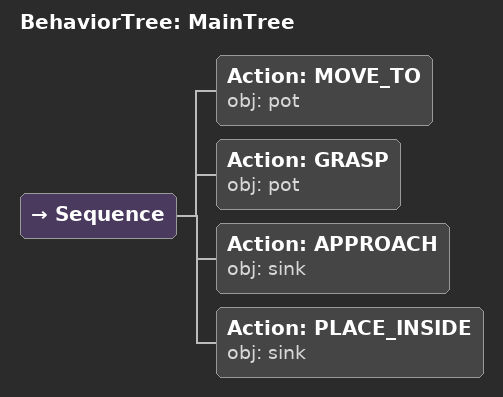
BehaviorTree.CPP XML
<root main_tree_to_execute="MainTree">
  <BehaviorTree ID="MainTree">
    <Sequence>
      <!-- Move to pot -->
      <Action ID="MOVE_TO" obj="pot" />
      <!-- Grasp pot -->
      <Action ID="GRASP" obj="pot" />
      <!-- Approach sink -->
      <Action ID="APPROACH" obj="sink" />
      <!-- Place inside sink -->
      <Action ID="PLACE_INSIDE" obj="sink" />
    </Sequence>
  </BehaviorTree>
</root>
